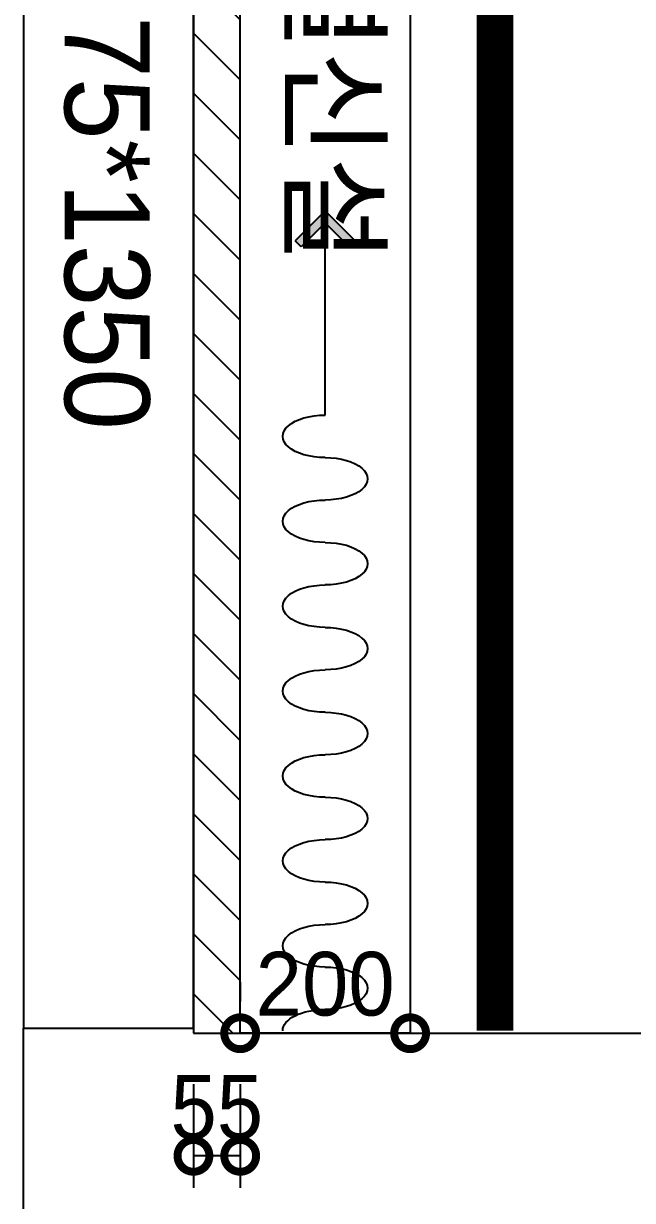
# Model space of a CAD drawing. Header units: inches. Extents: x 157163 to 245256, y -61743 to -20857.
# Drawn here: x 205630 to 206347, y -28377 to -26991 of the extents above; entities that cross this region are included whole.
import ezdxf

# ---------------------------------------------------------------- set-up
doc = ezdxf.new("R2010")
doc.units = ezdxf.units.IN
doc.header["$LTSCALE"] = 50
doc.header["$MEASUREMENT"] = 0
doc.linetypes.add('HID', pattern=[2.5, 1.5, -1])
for name, color, linetype in [('0-ELC TEXT', 7, 'Continuous'), ('01. F-소품', 3, 'Continuous'), ('04-WIN', 4, 'Continuous'), ('06-LIGHT', 4, 'Continuous'), ('07-DIM WAL', 5, 'Continuous'), ('3.기호.계단선', 30, 'Continuous'), ('F-WALL1', 2, 'Continuous')]:
    doc.layers.add(name, color=color, linetype=linetype)
doc.styles.add('스타일1', font='HY울릉도M.TTF')
doc.styles.add('코레일둥고', font='Korail_Round_Gothic_Medium.ttf')
doc.dimstyles.new('30', dxfattribs={"dimscale": 30, "dimtxt": 2.5, "dimasz": 2.5, "dimexe": 1.25, "dimexo": 2, "dimtad": 1, "dimdec": 0, "dimtxsty": '스타일1', "dimblk": 'DOTSMALL', "dimcen": 2.5, "dimclrd": 1, "dimclre": 1, "dimclrt": 7, "dimadec": 0, "dimazin": 0, "dimtfac": 1, "dimtdec": 0, "dimtix": 1, "dimtmove": 0, "dimatfit": 3, "dimldrblk": 'DOTSMALL', "dimfxl": 1.25, "dimarcsym": 0})

# ---------------------------------------------------------------- blocks, each defined once
blk = doc.blocks.new('VUDAUSEH')
at = {"layer": '04-WIN'}
blk.add_lwpolyline([(205630.3, -28173.9), (205830.3, -28173.9), (205830.3, -25710.9), (205630.3, -25710.9)], close=True, dxfattribs=at)
at = {"layer": 'F-WALL1'}
for p, q in [((205630.3, -28391.9), (205630.3, -28173.9)), ((205830.3, -28179.9), (211137.3, -28179.9))]:
    blk.add_line(p, q, dxfattribs=at)
blk.add_lwpolyline([(205630.3, -28173.9), (205830.3, -28173.9), (205830.3, -28179.9)], dxfattribs=at)
blk = doc.blocks.new('_DOTSMALL')
at = {"color": 0, "linetype": 'ByBlock', "const_width": 0.5}
blk.add_lwpolyline([(-0.0625, 0, 1), (0.0625, 0, 1)], format="xyb", close=True, dxfattribs=at)
blk = doc.blocks.new('*D47')
at = {"layer": '07-DIM WAL', "color": 1, "lineweight": -2, "transparency": 16777216}
for p, q in [((205885.3, -28119.9), (205885.3, -28142.4)), ((206085.3, -28119.9), (206085.3, -28142.4)), ((206085.3, -28179.9), (205885.3, -28179.9))]:
    blk.add_line(p, q, dxfattribs=at)
at = {"layer": 'Defpoints', "color": 0, "transparency": 16777216}
for p in [(205885.3, -28179.9), (205885.3, -28179.9), (206085.3, -28179.9)]:
    blk.add_point(p, dxfattribs=at)
at = {"layer": '07-DIM WAL', "color": 1, "lineweight": -2, "transparency": 16777216, "xscale": 75, "yscale": 75, "zscale": 75}
blk.add_blockref('_DOTSMALL', (205885.3, -28179.9), dxfattribs=at)
at = {"layer": '07-DIM WAL', "color": 1, "lineweight": -2, "transparency": 16777216, "xscale": 75, "yscale": 75, "zscale": 75, "rotation": 180}
blk.add_blockref('_DOTSMALL', (206085.3, -28179.9), dxfattribs=at)
at = {"layer": '07-DIM WAL', "color": 7, "transparency": 16777216, "insert": (205985.3, -28122.1), "char_height": 75, "attachment_point": 5, "style": '스타일1'}
blk.add_mtext('200', dxfattribs=at)
blk = doc.blocks.new('*D48')
at = {"layer": '07-DIM WAL', "color": 1, "lineweight": -2, "transparency": 16777216}
for p, q in [((205830.3, -28239.9), (205830.3, -28361.8)), ((205885.3, -28239.9), (205885.3, -28361.8)), ((205885.3, -28324.3), (205830.3, -28324.3))]:
    blk.add_line(p, q, dxfattribs=at)
at = {"layer": 'Defpoints', "color": 0, "transparency": 16777216}
for p in [(205830.3, -28179.9), (205885.3, -28179.9), (205830.3, -28324.3)]:
    blk.add_point(p, dxfattribs=at)
at = {"layer": '07-DIM WAL', "color": 1, "lineweight": -2, "transparency": 16777216, "xscale": 75, "yscale": 75, "zscale": 75}
blk.add_blockref('_DOTSMALL', (205830.3, -28324.3), dxfattribs=at)
at = {"layer": '07-DIM WAL', "color": 1, "lineweight": -2, "transparency": 16777216, "xscale": 75, "yscale": 75, "zscale": 75, "rotation": 180}
blk.add_blockref('_DOTSMALL', (205885.3, -28324.3), dxfattribs=at)
at = {"layer": '07-DIM WAL', "color": 7, "transparency": 16777216, "insert": (205857.8, -28267.3), "char_height": 75, "attachment_point": 5, "style": '스타일1'}
blk.add_mtext('55', dxfattribs=at)
blk = doc.blocks.new('*D49')
at = {"layer": '07-DIM WAL', "color": 1, "lineweight": -2, "transparency": 16777216}
for p, q in [((206085.3, -28119.9), (206085.3, -28142.4)), ((207217.3, -28119.9), (207217.3, -28142.4)), ((206085.3, -28179.9), (207217.3, -28179.9))]:
    blk.add_line(p, q, dxfattribs=at)
at = {"layer": 'Defpoints', "color": 0, "transparency": 16777216}
for p in [(206085.3, -28179.9), (207217.3, -28179.9), (207217.3, -28179.9)]:
    blk.add_point(p, dxfattribs=at)
at = {"layer": '07-DIM WAL', "color": 1, "lineweight": -2, "transparency": 16777216, "xscale": 75, "yscale": 75, "zscale": 75, "rotation": 180}
blk.add_blockref('_DOTSMALL', (206085.3, -28179.9), dxfattribs=at)
at = {"layer": '07-DIM WAL', "color": 1, "lineweight": -2, "transparency": 16777216, "xscale": 75, "yscale": 75, "zscale": 75}
blk.add_blockref('_DOTSMALL', (207217.3, -28179.9), dxfattribs=at)
at = {"layer": '07-DIM WAL', "color": 7, "transparency": 16777216, "insert": (206651.3, -28122.1), "char_height": 75, "attachment_point": 5, "style": '스타일1'}
blk.add_mtext('1132', dxfattribs=at)
blk = doc.blocks.new('FFSFDF')
at = {"layer": '01. F-소품'}
blk.add_hatch(color=8, dxfattribs=at).paths.add_polyline_path([(1567672.9, 1746751.1), (1567679.9, 1746744.1), (1567715.3, 1746779.4), (1567679.9, 1746814.8), (1567672.9, 1746807.7), (1567701.2, 1746779.4)])
at = {"layer": '01. F-소품', "color": 8}
for p, q in [((1567672.9, 1746807.7), (1567679.9, 1746814.8)), ((1567474.8, 1746779.4), (1567701.2, 1746779.4)), ((1567672.9, 1746751.1), (1567679.9, 1746744.1))]:
    blk.add_line(p, q, dxfattribs=at)
for points in [[(1567672.9, 1746807.7), (1567701.2, 1746779.4), (1567672.9, 1746751.1)], [(1567679.9, 1746814.8), (1567715.3, 1746779.4), (1567679.9, 1746744.1)]]:
    blk.add_lwpolyline(points, dxfattribs=at)
for centre, start_param, end_param in [((1566799.8, 1746779.4), 1.570796, 4.712389), ((1566899.8, 1746779.4), 1.570796, 4.712389), ((1566999.8, 1746779.4), 1.570796, 4.712389), ((1567099.8, 1746779.4), 1.570796, 4.712389), ((1567199.8, 1746779.4), 1.570796, 4.712389), ((1567299.8, 1746779.4), 1.570796, 4.712389), ((1567399.8, 1746779.4), 1.570796, 4.712389), ((1566749.8, 1746779.4), 6.283185, 7.853982), ((1566849.8, 1746779.4), 4.712389, 7.853982), ((1566949.8, 1746779.4), 4.712389, 7.853982), ((1567049.8, 1746779.4), 4.712389, 7.853982), ((1567149.8, 1746779.4), 4.712389, 7.853982), ((1567249.8, 1746779.4), 4.712389, 7.853982), ((1567349.8, 1746779.4), 4.712389, 7.853982), ((1567449.8, 1746779.4), 4.712389, 7.853982)]:
    blk.add_ellipse(centre, major_axis=(0, -50), ratio=0.5, start_param=start_param, end_param=end_param, dxfattribs=at)

msp = doc.modelspace()

# ---------------------------------------------------------------- hatches: boundary and pattern name
at = {"layer": '3.기호.계단선'}
h = msp.add_hatch(dxfattribs=at)
h.set_pattern_fill('_USER', color=256, scale=50, angle=135, pattern_type=0)
h.set_pattern_definition([(135, (-171.12, 454.787), (-35.355339, -35.355339), [])])
h.paths.add_polyline_path([(205885.3, -26920.4), (205830.3, -26920.4), (205830.3, -28179.9), (205885.3, -28179.9)])
h.paths.add_polyline_path([(205885.3, -25649.9), (205830.3, -25649.9), (205830.3, -26920.4), (205885.3, -26920.4)])

# ---------------------------------------------------------------- linework, layer by layer
at = {"layer": '06-LIGHT'}
msp.add_line((206085.3, -25646.9), (206085.3, -28179.9), dxfattribs=at)
at = {"layer": '06-LIGHT', "color": 10, "linetype": 'HID', "const_width": 43.2}
msp.add_lwpolyline([(206185.3, -25649), (206185.3, -28176.9)], dxfattribs=at)
at = {"layer": '3.기호.계단선'}
msp.add_lwpolyline([(205830.3, -28179.9), (205885.3, -28179.9), (205885.3, -25649.9), (205830.3, -25649.9)], close=True, dxfattribs=at)

# ---------------------------------------------------------------- block references
msp.add_blockref('VUDAUSEH', (0, 0))
at = {"color": 0, "xscale": -1, "rotation": 270}
msp.add_blockref('FFSFDF', (-1540794.1, -1594926.7), dxfattribs=at)

# ---------------------------------------------------------------- texts
at = {"layer": '0-ELC TEXT', "style": '코레일둥고'}
msp.add_text('창호교체 2475*1350', height=100, rotation=270, dxfattribs=at).set_placement((205678.7, -26298.1))
at = {"layer": '3.기호.계단선', "style": '코레일둥고'}
msp.add_text('내단열신설', height=100, rotation=270, dxfattribs=at).set_placement((205946.1, -26645.7))

# ---------------------------------------------------------------- dimensions: what is measured, and where the dimension line sits
at = {"layer": '07-DIM WAL'}
for base, p1, p2, picture, middle in [((205885.3, -28179.9), (206085.3, -28179.9), (205885.3, -28179.9), '*D47', (205985.3, -28122.1)), ((207217.3, -28179.9), (206085.3, -28179.9), (207217.3, -28179.9), '*D49', (206651.3, -28122.1)), ((205830.3, -28324.3), (205885.3, -28179.9), (205830.3, -28179.9), '*D48', (205857.8, -28267.3))]:
    dim = msp.add_linear_dim(base=base, p1=p1, p2=p2, dimstyle='30', dxfattribs=at)
    dim.commit()
    dim.dimension.update_dxf_attribs({"geometry": picture, "text_midpoint": middle})

doc.saveas('drawing.dxf')
